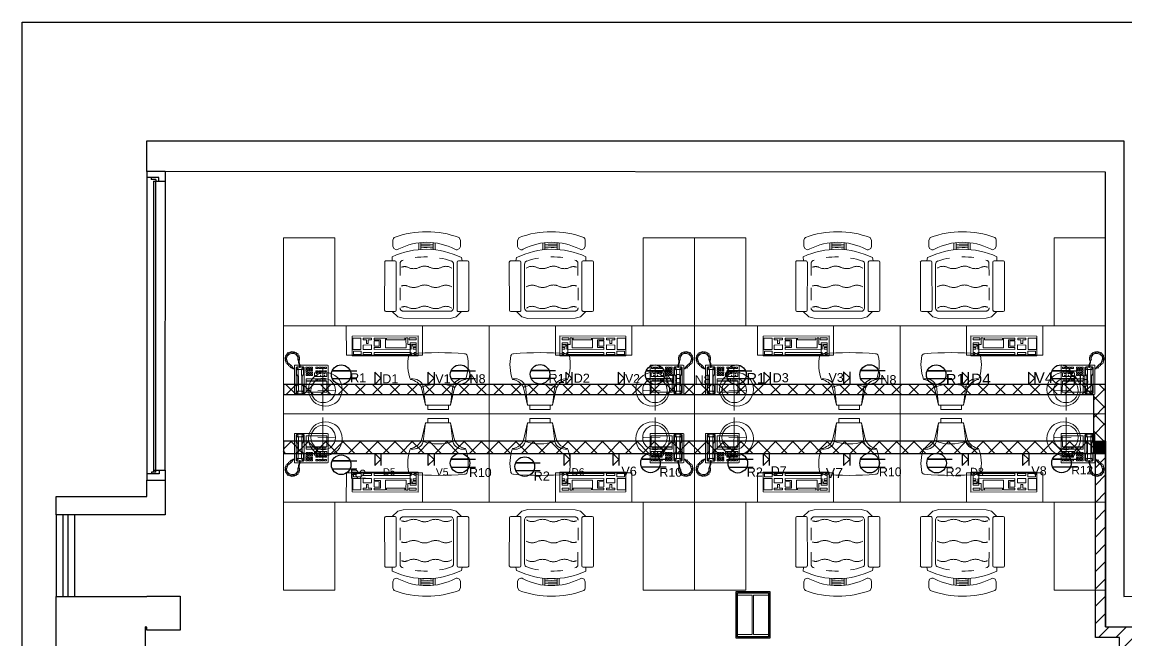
# Model space of a CAD drawing. Header units: millimetres. Extents: x -0.3 to 33.7, y -1 to 21.2.
# Drawn here: x 19.72 to 28.75, y 15.91 to 20.96 of the extents above; entities that cross this region are included whole.
import ezdxf

# ---------------------------------------------------------------- set-up
doc = ezdxf.new("R2010")
doc.units = ezdxf.units.MM
doc.header["$LTSCALE"] = 0.5
doc.linetypes.add('DASHED2', pattern=[0.375, 0.25, -0.125])
for name, color, linetype in [('CANALETA', 5, 'Continuous'), ('COMUNICACION', 7, 'Continuous'), ('EDIFICIO', 7, 'Continuous'), ('ENCHUFE', 7, 'Continuous'), ('Textos', 7, 'Continuous'), ('VENTANA', 8, 'Continuous')]:
    doc.layers.add(name, color=color, linetype=linetype)
doc.layers.add('CUADROS', color=7, linetype='Continuous', plot=False)
doc.layers.add('ESTRUCTURAL', color=7, linetype='Continuous', lineweight=15)
doc.layers.add('MUEBLES', color=251, linetype='Continuous', lineweight=5)
doc.styles.get("Standard").update_dxf_attribs({"font": 'arial.ttf'})

# ---------------------------------------------------------------- blocks, each defined once
blk = doc.blocks.new('columna')
at = {"layer": 'ESTRUCTURAL'}
for p, q in [((-0.2558, 0.3603), (0, 0.3603)), ((-0.2558, 0.3404), (-0.2558, 0.3603)), ((-0.1335, 0.3404), (-0.2558, 0.3404)), ((-0.1335, 0.3604), (-0.1335, 0.3603)), ((-0.1335, 0.3404), (-0.1335, 0.0199)), ((-0.1223, 0.3604), (-0.1223, 0.3603)), ((0, 0.3404), (-0.1223, 0.3404)), ((-0.1223, 0.3404), (-0.1223, 0.0199)), ((0, 0.3603), (0, 0.3404)), ((-0.1335, 0.0199), (-0.2558, 0.0199)), ((-0.2558, 0.0199), (-0.2558, 0)), ((-0.2558, 0), (0, 0)), ((-0.1335, 0), (-0.1335, 0)), ((0, 0.0199), (-0.1223, 0.0199)), ((-0.1223, 0), (-0.1223, 0)), ((0, 0), (0, 0.0199))]:
    blk.add_line(p, q, dxfattribs=at)
blk = doc.blocks.new('A$C7FC67F2A')
for p, q in [((0, 0), (0, 1400)), ((0, 1400), (599.8, 1400)), ((330.9, 1365.8), (324.7, 1359.3)), ((324.7, 1359.3), (328.7, 1351.6)), ((339.9, 1364.3), (330.9, 1365.8)), ((331.4, 1351.1), (347.4, 1369.8)), ((341.6, 1376.3), (335.9, 1370.8)), ((335.9, 1370.8), (339.9, 1364.3)), ((347.8, 1374), (341.6, 1376.3)), ((355.5, 1385.3), (347, 1382.7)), ((347, 1382.7), (347.8, 1374.1)), ((347.8, 1370.1), (374.7, 1379.6)), ((358.7, 1377), (355.5, 1385.3)), ((365, 1388.1), (358.4, 1386.1)), ((358.4, 1386.1), (358.7, 1377)), ((370.7, 1382.1), (365, 1388.1)), ((374.9, 1391.3), (370.7, 1389.9)), ((370.7, 1389.9), (370.7, 1382.1)), ((374.7, 1379.6), (393.2, 1375.6)), ((377.5, 1382.5), (374.9, 1391.3)), ((381.7, 1389.9), (377.5, 1382.5)), ((387.5, 1388.8), (381.7, 1389.9)), ((387.2, 1379.9), (387.5, 1388.8)), ((394.9, 1386.8), (387.2, 1379.9)), ((393.2, 1375.6), (405.6, 1363)), ((400.7, 1384.5), (394.9, 1386.8)), ((398.1, 1376.2), (400.7, 1384.5)), ((405.8, 1380.2), (398.1, 1376.2)), ((405.6, 1363), (412.8, 1346.5)), ((409.3, 1376.5), (405.8, 1380.2)), ((405.9, 1368.5), (409.3, 1376.5)), ((413.6, 1371.9), (405.9, 1368.5)), ((410.2, 1361.3), (417.6, 1367.4)), ((418.8, 1362.2), (410.2, 1361.3)), ((417.6, 1367.4), (413.6, 1371.9)), ((415.3, 1351), (421.1, 1357.6)), ((421.1, 1357.6), (418.8, 1362.2)), ((599.8, 1400), (599.8, 0)), ((599.8, 1400), (599.8, 1050)), ((1199.8, 1400), (599.8, 1400)), ((1199.8, 1050), (1199.8, 1400)), ((132.1, 1322.9), (134.9, 1325.8)), ((132.5, 1099.4), (132.1, 1322.9)), ((134.9, 1325.8), (330.1, 1326.2)), ((136.4, 1307.4), (143.4, 1314.5)), ((136.5, 1264.9), (136.4, 1307.4)), ((137.8, 1304.5), (140.6, 1310.2)), ((156.2, 1297.5), (137.8, 1304.5)), ((137.9, 1270.6), (137.8, 1304.5)), ((140.6, 1310.2), (146.3, 1311.6)), ((143.4, 1314.5), (313.2, 1314.8)), ((146.3, 1311.6), (184.4, 1311.7)), ((146.3, 1311.6), (159, 1298.9)), ((159, 1298.9), (156.2, 1297.5)), ((156.2, 1297.5), (156.2, 1277.7)), ((222.7, 1299.1), (159, 1298.9)), ((184.4, 1311.7), (191.5, 1308.9)), ((191.5, 1308.9), (198.6, 1304.7)), ((198.6, 1304.7), (208.5, 1303.3)), ((208.5, 1303.3), (222.7, 1303.3)), ((249.5, 1303.4), (222.7, 1303.3)), ((222.7, 1299.1), (299, 1299.2)), ((259.4, 1304.8), (249.5, 1303.4)), ((266.5, 1309), (259.4, 1304.8)), ((273.6, 1311.9), (266.5, 1309)), ((311.8, 1312), (273.6, 1311.9)), ((311.8, 1312), (299, 1299.2)), ((299, 1299.2), (301.9, 1297.8)), ((301.9, 1297.8), (320.3, 1304.9)), ((301.9, 1297.8), (301.9, 1278)), ((307.8, 1334.6), (304.6, 1326.1)), ((311.8, 1338.6), (307.8, 1334.6)), ((310.3, 1326.1), (312, 1332.4)), ((314.5, 1341.6), (311.8, 1338.6)), ((317.4, 1310.6), (311.8, 1312)), ((312, 1332.4), (316.5, 1338.1)), ((315, 1349.3), (312.5, 1346.8)), ((312.5, 1346.8), (314.5, 1341.6)), ((313.2, 1314.8), (321.7, 1307.7)), ((319.2, 1347.3), (315, 1349.3)), ((327.4, 1291.6), (316, 1290.8)), ((316, 1290.8), (316, 1286.5)), ((316, 1286.5), (328.2, 1286.7)), ((320.5, 1354.6), (316.5, 1350.8)), ((316.5, 1350.8), (319.2, 1347.3)), ((316.5, 1338.1), (318.5, 1339.6)), ((320.3, 1304.9), (317.4, 1310.6)), ((318.5, 1339.6), (318.2, 1342.6)), ((318.2, 1342.6), (321.2, 1339.6)), ((320.3, 1291.1), (320.3, 1304.9)), ((320.3, 1271), (320.3, 1286.6)), ((328.7, 1351.6), (320.5, 1354.6)), ((321.2, 1339.6), (331.4, 1351.1)), ((321.7, 1307.7), (321.7, 1291.2)), ((321.7, 1286.6), (321.7, 1266.7)), ((336.5, 1293.6), (327.4, 1291.6)), ((328.2, 1286.7), (342.6, 1290.2)), ((330.1, 1326.2), (332.9, 1323.3)), ((332.9, 1323.3), (333, 1292.8)), ((333, 1287.9), (333.4, 1099.8)), ((350, 1297.1), (336.5, 1293.6)), ((342.6, 1290.2), (356, 1293.7)), ((356.9, 1298), (350, 1297.1)), ((356, 1293.7), (363.5, 1293.4)), ((364.3, 1297.7), (356.9, 1298)), ((363.5, 1293.4), (365.2, 1294.3)), ((368, 1302.9), (364.3, 1297.7)), ((365.2, 1294.3), (368.3, 1291.1)), ((374.6, 1301.7), (368, 1302.9)), ((368.3, 1291.1), (375.2, 1290.6)), ((373.6, 1298.9), (378.5, 1290.9)), ((375.2, 1290.6), (373.6, 1298.9)), ((389.7, 1303.2), (374.6, 1301.7)), ((378.5, 1290.9), (386.2, 1291.4)), ((386.2, 1291.4), (387.1, 1300.6)), ((387.1, 1300.6), (393.4, 1292.6)), ((403.4, 1314.1), (389.7, 1303.2)), ((393.4, 1292.6), (400, 1296.3)), ((400, 1296.3), (398.2, 1304.9)), ((398.2, 1304.9), (406.3, 1300.9)), ((411.4, 1329.3), (403.4, 1314.1)), ((406.3, 1300.9), (411.4, 1305.2)), ((411.4, 1305.2), (406.5, 1311.8)), ((406.5, 1311.8), (414.3, 1310.7)), ((412.8, 1346.5), (411.4, 1329.3)), ((412, 1323), (421.4, 1322.1)), ((417.7, 1316.1), (412, 1323)), ((414.3, 1310.7), (417.7, 1316.1)), ((423.1, 1350.8), (415.3, 1351)), ((415.4, 1342.2), (424.5, 1345.3)), ((423.7, 1340.2), (415.4, 1342.2)), ((415.4, 1331.9), (423.1, 1335.3)), ((423.1, 1328.2), (415.4, 1331.9)), ((421.4, 1322.1), (423.1, 1328.2)), ((424.5, 1345.3), (423.1, 1350.8)), ((423.1, 1335.3), (423.7, 1340.2)), ((143.5, 1259.3), (136.5, 1264.9)), ((156.2, 1277.7), (137.9, 1270.6)), ((137.9, 1270.6), (140.7, 1264.9)), ((140.7, 1264.9), (146.4, 1263.5)), ((314.7, 1259.6), (143.5, 1259.3)), ((146.4, 1263.5), (159.1, 1276.3)), ((146.4, 1263.5), (184.5, 1263.6)), ((222.8, 1246.7), (147.8, 1246.6)), ((147.8, 1246.6), (148.1, 1105.1)), ((159.1, 1276.3), (156.2, 1277.7)), ((222.7, 1276.4), (159.1, 1276.3)), ((184.5, 1263.6), (191.6, 1266.5)), ((191.6, 1266.5), (198.7, 1270.7)), ((198.7, 1270.7), (208.6, 1272.2)), ((208.6, 1272.2), (222.7, 1272.2)), ((222.7, 1276.4), (299.1, 1276.6)), ((249.6, 1272.2), (222.7, 1272.2)), ((223.1, 1105.3), (222.8, 1246.7)), ((239.7, 1246.8), (225.6, 1246.7)), ((225.6, 1246.7), (225.9, 1110.9)), ((240, 1111), (239.7, 1246.8)), ((259.5, 1270.8), (249.6, 1272.2)), ((266.6, 1266.6), (259.5, 1270.8)), ((262.4, 1246.8), (270.9, 1246.8)), ((262.4, 1235.5), (262.4, 1246.8)), ((270.9, 1235.5), (262.4, 1235.5)), ((262.4, 1218.5), (262.4, 1229.8)), ((262.4, 1229.8), (270.9, 1229.8)), ((270.9, 1218.5), (262.4, 1218.5)), ((262.4, 1212.9), (270.9, 1212.9)), ((262.5, 1201.5), (262.4, 1212.9)), ((273.7, 1263.8), (266.6, 1266.6)), ((270.9, 1246.8), (270.9, 1235.5)), ((270.9, 1229.8), (270.9, 1218.5)), ((270.9, 1212.9), (271, 1201.6)), ((311.8, 1263.9), (273.7, 1263.8)), ((277.9, 1246.8), (286.4, 1246.9)), ((278, 1235.5), (277.9, 1246.8)), ((286.4, 1235.5), (278, 1235.5)), ((278, 1229.9), (286.5, 1229.9)), ((278, 1218.5), (278, 1229.9)), ((286.5, 1218.6), (278, 1218.5)), ((278, 1212.9), (286.5, 1212.9)), ((278, 1201.6), (278, 1212.9)), ((286.4, 1246.9), (286.4, 1235.5)), ((286.5, 1229.9), (286.5, 1218.6)), ((286.5, 1212.9), (286.5, 1201.6)), ((293.5, 1246.9), (302, 1246.9)), ((293.5, 1235.6), (293.5, 1246.9)), ((302, 1235.6), (293.5, 1235.6)), ((295, 1218.6), (294.9, 1229.9)), ((294.9, 1229.9), (303.4, 1229.9)), ((303.5, 1218.6), (295, 1218.6)), ((295, 1201.6), (295, 1212.9)), ((295, 1212.9), (303.5, 1212.9)), ((299.1, 1276.6), (301.9, 1278)), ((311.8, 1263.9), (299.1, 1276.6)), ((301.9, 1278), (320.3, 1271)), ((302, 1246.9), (302, 1235.6)), ((303.4, 1229.9), (303.5, 1218.6)), ((303.5, 1212.9), (303.5, 1201.6)), ((310.5, 1235.6), (310.5, 1246.9)), ((310.5, 1246.9), (319, 1246.9)), ((319, 1235.6), (310.5, 1235.6)), ((310.5, 1229.9), (319, 1229.9)), ((310.5, 1218.6), (310.5, 1229.9)), ((319, 1218.6), (310.5, 1218.6)), ((310.5, 1213), (319, 1213)), ((310.6, 1201.6), (310.5, 1213)), ((317.5, 1265.3), (311.8, 1263.9)), ((321.7, 1266.7), (314.7, 1259.6)), ((320.3, 1271), (317.5, 1265.3)), ((319, 1246.9), (319, 1235.6)), ((319, 1229.9), (319, 1218.6)), ((319, 1213), (319, 1201.7)), ((24, 1131.3), (314.7, 1131.9)), ((159, 1052), (158.7, 1166.5)), ((225.7, 1178.8), (239.9, 1178.9)), ((225.8, 1167.5), (239.9, 1167.5)), ((225.8, 1156.2), (239.9, 1156.2)), ((225.8, 1144.9), (239.9, 1144.9)), ((225.8, 1133.6), (240, 1133.6)), ((255.4, 1188.8), (255.6, 1105.3)), ((280.9, 1188.8), (255.4, 1188.8)), ((258.3, 1174.7), (258.3, 1170.4)), ((262.5, 1174.7), (258.3, 1174.7)), ((258.3, 1170.4), (262.5, 1170.4)), ((258.3, 1149.2), (258.3, 1145)), ((262.6, 1149.2), (258.3, 1149.2)), ((258.3, 1145), (262.6, 1145)), ((271, 1201.6), (262.5, 1201.5)), ((262.5, 1170.4), (262.5, 1174.7)), ((262.6, 1145), (262.6, 1149.2)), ((273.8, 1174.7), (273.8, 1170.4)), ((278.1, 1174.7), (273.8, 1174.7)), ((273.8, 1170.4), (278.1, 1170.5)), ((273.9, 1149.2), (273.9, 1145)), ((278.1, 1149.2), (273.9, 1149.2)), ((273.9, 1145), (278.1, 1145)), ((286.5, 1201.6), (278, 1201.6)), ((278.1, 1170.5), (278.1, 1174.7)), ((278.1, 1145), (278.1, 1149.2)), ((281, 1105.4), (280.9, 1188.8)), ((288, 1180.4), (288, 1166.2)), ((293.6, 1180.4), (288, 1180.4)), ((288, 1166.2), (293.7, 1166.2)), ((293.7, 1160.6), (288, 1160.6)), ((288, 1160.6), (288, 1146.4)), ((288, 1146.4), (293.7, 1146.4)), ((293.7, 1140.8), (288, 1140.8)), ((288, 1140.8), (288.1, 1126.6)), ((293.7, 1166.2), (293.6, 1180.4)), ((293.7, 1146.4), (293.7, 1160.6)), ((293.7, 1126.6), (293.7, 1140.8)), ((303.5, 1201.6), (295, 1201.6)), ((309.2, 1166.3), (309.2, 1180.4)), ((309.2, 1180.4), (317.7, 1180.4)), ((317.7, 1166.3), (309.2, 1166.3)), ((309.3, 1146.5), (309.2, 1160.6)), ((309.2, 1160.6), (317.7, 1160.6)), ((317.7, 1146.5), (309.3, 1146.5)), ((309.3, 1126.7), (309.3, 1140.8)), ((309.3, 1140.8), (317.8, 1140.8)), ((319, 1201.7), (310.6, 1201.6)), ((317.7, 1180.4), (317.7, 1166.3)), ((317.7, 1160.6), (317.7, 1146.5)), ((317.8, 1140.8), (317.8, 1126.7)), ((132.5, 1099.4), (135.4, 1096.6)), ((135.4, 1096.6), (330.6, 1097)), ((148.1, 1105.1), (223.1, 1105.3)), ((225.8, 1122.3), (240, 1122.3)), ((225.9, 1110.9), (240, 1111)), ((255.6, 1105.3), (281, 1105.4)), ((262.6, 1123.7), (258.4, 1123.7)), ((258.4, 1123.7), (258.4, 1119.5)), ((258.4, 1119.5), (262.6, 1119.5)), ((262.6, 1119.5), (262.6, 1123.7)), ((273.9, 1123.8), (273.9, 1119.5)), ((278.2, 1123.8), (273.9, 1123.8)), ((273.9, 1119.5), (278.2, 1119.5)), ((278.2, 1119.5), (278.2, 1123.8)), ((288.1, 1126.6), (293.7, 1126.6)), ((293.7, 1121), (288.1, 1121)), ((288.1, 1121), (288.1, 1106.8)), ((288.1, 1106.8), (293.8, 1106.8)), ((293.8, 1106.8), (293.7, 1121)), ((317.8, 1126.7), (309.3, 1126.7)), ((309.3, 1106.9), (309.3, 1121)), ((309.3, 1121), (317.8, 1121)), ((317.8, 1106.9), (309.3, 1106.9)), ((317.8, 1121), (317.8, 1106.9)), ((330.6, 1097), (333.4, 1099.8)), ((599.8, 1050), (1199.8, 1050)), ((395.4, 932.2), (530, 932.4)), ((396.3, 482.2), (395.4, 932.2)), ((597.6, 972.4), (399.6, 971.8)), ((401.1, 452.5), (399.6, 971.8)), ((404.8, 922.9), (426.9, 923)), ((404.9, 870.8), (404.8, 922.9)), ((426.9, 923), (427, 870.8)), ((438.6, 928.8), (516.7, 929)), ((438.7, 872.3), (438.6, 928.8)), ((516.7, 929), (516.8, 872.5)), ((530.9, 482.4), (530, 932.4)), ((427, 870.8), (404.9, 870.8)), ((405.6, 800.8), (405.5, 857.3)), ((405.5, 857.3), (418, 857.3)), ((418, 857.3), (418.1, 800.8)), ((516.8, 872.5), (438.7, 872.3)), ((438.9, 800.8), (438.7, 857.4)), ((438.7, 857.4), (469.5, 857.4)), ((469.5, 857.4), (469.6, 800.9)), ((478.8, 835.8), (504.4, 835.9)), ((478.8, 822.5), (478.8, 835.8)), ((504.3, 857.5), (516.8, 857.5)), ((504.4, 835.9), (504.3, 857.5)), ((516.8, 857.5), (516.9, 801)), ((418.1, 800.8), (405.6, 800.8)), ((405.7, 782.5), (418.1, 782.5)), ((406.2, 530.7), (405.7, 782.5)), ((418.1, 782.5), (418.6, 530.7)), ((469.6, 800.9), (438.9, 800.8)), ((439.7, 782.6), (452.2, 782.6)), ((440.2, 530.5), (439.7, 782.6)), ((452.2, 782.6), (452.3, 739.4)), ((460.6, 747.7), (460.5, 781.8)), ((460.5, 781.8), (496.8, 781.8)), ((504.4, 822.6), (478.8, 822.5)), ((496.8, 781.8), (496.9, 747.8)), ((504.5, 801), (504.4, 822.6)), ((516.9, 801), (504.5, 801)), ((504.5, 782.7), (516.9, 782.7)), ((504.6, 739.5), (504.5, 782.7)), ((516.9, 782.7), (517.1, 704.6)), ((517.1, 704.6), (451, 704.5)), ((451, 704.5), (451.3, 565.7)), ((452.3, 739.4), (504.6, 739.5)), ((496.9, 747.8), (460.6, 747.7)), ((504.9, 574.1), (504.7, 697.9)), ((504.7, 697.9), (517.1, 697.9)), ((517.1, 697.9), (517.4, 574.1)), ((698.2, 640.5), (698.3, 702.6)), ((706.9, 711.2), (1036.2, 710.5)), ((1042.8, 702.1), (1042.7, 640.7)), ((651.4, 586), (661.8, 622.4)), ((661.8, 622.4), (698.2, 659.3)), ((706.7, 632.6), (1033.8, 631.8)), ((1042.7, 658.8), (1069.8, 659.6)), ((1125.1, 648.4), (1117.5, 632.2)), ((1117.5, 632.2), (1118.4, 624.3)), ((1118.4, 624.3), (1123.2, 615.4)), ((1141.6, 654.9), (1125.1, 648.4)), ((1183, 654.6), (1141.6, 654.9)), ((1193.4, 651.9), (1183, 654.6)), ((1201.3, 645.3), (1193.4, 651.9)), ((483.4, 536.8), (401.3, 536.7)), ((401.3, 536.7), (401.4, 497)), ((418.6, 530.7), (406.2, 530.7)), ((473.4, 529.9), (440.2, 530.5)), ((451.3, 565.7), (517.4, 565.8)), ((517.4, 552.5), (473.4, 552.4)), ((473.4, 552.4), (473.4, 529.9)), ((483.5, 497.1), (483.4, 536.8)), ((517.4, 574.1), (504.9, 574.1)), ((505.1, 497.2), (505, 544.2)), ((505, 544.2), (517.4, 544.2)), ((517.4, 565.8), (517.4, 552.5)), ((517.4, 544.2), (517.5, 497.2)), ((650.7, 263.4), (651.4, 586)), ((700.2, 584.7), (699.2, 263.9)), ((178, 459.8), (60, 432.1)), ((396.3, 482.2), (530.9, 482.4)), ((599, 453.1), (401.1, 452.5)), ((401.4, 497), (483.5, 497.1)), ((440.3, 497), (440.3, 516.7)), ((440.3, 516.7), (452.7, 516.7)), ((452.8, 497.1), (440.3, 497)), ((452.7, 516.7), (452.8, 497.1)), ((461, 522.5), (473.5, 522.6)), ((461.1, 497.1), (461, 522.5)), ((473.5, 497.1), (461.1, 497.1)), ((473.5, 522.6), (473.5, 497.1)), ((517.5, 497.2), (505.1, 497.2)), ((1166.6, 463.9), (1118.3, 464)), ((1163.3, 478.3), (1118.4, 478.4)), ((31.4, 417.3), (60, 417.3)), ((31.4, 417.3), (31.7, 277.3)), ((60, 432.1), (187.9, 447.9)), ((60, 432.1), (60.4, 262.6)), ((1116.8, 380.9), (1165.9, 381.1)), ((1116.9, 366.5), (1162.7, 366.7)), ((31.7, 277.3), (60.3, 277.3)), ((60.4, 262.6), (188.3, 247.3)), ((60.4, 262.6), (178.5, 235.3)), ((661.5, 223.9), (650.7, 263.4)), ((1020.6, 241.6), (720.8, 242.3)), ((1121.5, 233.4), (1117.4, 224.9)), ((697.1, 187.8), (661.5, 223.9)), ((697.2, 209.5), (697, 147.4)), ((705.8, 217.4), (1032.9, 216.7)), ((1041.6, 146.4), (1041.7, 207.8)), ((1064, 187.6), (1041.6, 182.5)), ((1117.4, 224.9), (1116.7, 216.6)), ((1116.7, 216.6), (1125.2, 200.4)), ((1125.2, 200.4), (1140.6, 194.9)), ((1140.6, 194.9), (1181.5, 194.9)), ((1181.5, 194.9), (1200.5, 204.3)), ((705.6, 138.8), (1034.9, 138)), ((0, 0), (599.8, 0))]:
    blk.add_line(p, q)
at = {"linetype": 'DASHED2', "ltscale": 50}
blk.add_line((1024.7, 605.6), (721.9, 606.3), dxfattribs=at)
for centre, radius in [((167.5, 1114.6), 115.1), ((160.5, 1129.9), 83.4), ((412.1, 504.1), 7.47)]:
    blk.add_circle(centre, radius)
for centre, radius, start, end in [((706.9, 702.6), 8.62, 89.9117, 179.78568), ((1034.2, 702.1), 8.62, 359.86679, 89.9117), ((706.8, 641.2), 8.62, 179.8416, 269.9117), ((1034, 640.7), 8.62, 269.9117, 359.86679), ((574.2, 429.7), 546.4, 333.69605, 24.88146), ((748.6, 426), 419.7, 332.68073, 26.82105), ((608.9, 425.9), 631.8, 339.46721, 20.31816), ((136.6, 549.5), 98.8, 294.79911, 351.36455), ((165.3, 518.4), 74, 287.76084, 9.31244), ((336.3, 269.2), 284.5, 77.55488, 111.02159), ((393.7, 515), 17.9, 356.06927, 70.89231), ((-1765.2, 342.8), 2182.8, 355.3566, 4.88798), ((168.5, 441.9), 20.3, 17.23062, 61.98801), ((585.7, 429.7), 546.4, 354.87885, 3.59711), ((598.8, 429.7), 546.4, 354.88731, 3.59853), ((610, 429.6), 546.4, 354.89453, 3.59975), ((-129.2, 347), 332.7, 342.56254, 17.66791), ((168.9, 253.2), 20.3, 298.24244, 342.99983), ((137.4, 145.5), 98.8, 8.86591, 65.43135), ((166, 176.7), 74, 350.91802, 72.46962), ((720.8, 263.9), 21.6, 179.82859, 269.87014), ((1020.7, 263.2), 21.6, 269.87014, 341.48609), ((336, 426.6), 284.5, 249.21298, 282.67987), ((392.5, 166), 17.9, 289.33814, 4.16119), ((705.8, 208.8), 8.62, 89.82859, 179.89869), ((1033.1, 207.8), 8.62, 359.8735, 89.82859), ((705.7, 147.4), 8.62, 179.95461, 269.82859), ((1032.9, 146.4), 8.62, 269.82859, 359.8735)]:
    blk.add_arc(centre, radius, start, end)
for centre, radius, start, end in [((721.8, 584.7), 21.6, 89.87014, 179.82859), ((1024.7, 584), 21.6, 17.08144, 89.87014), ((810.2, 514), 93.4, 154.19481, 205.54548), ((682.3, 575.8), 48.7, 334.19481, 25.54548), ((954.3, 513.6), 93.4, 154.19481, 205.54548), ((826.4, 575.5), 48.7, 334.19481, 25.54548), ((1082.3, 513.3), 93.4, 154.19481, 205.54548), ((954.4, 575.2), 48.7, 334.19481, 25.54548), ((523, 429.8), 546.4, 341.48609, 17.08144), ((653, 438.9), 80.8, 334.19481, 25.54548), ((797.1, 438.5), 80.8, 334.19481, 25.54548), ((925.2, 438.2), 80.8, 334.19481, 25.54548), ((806.3, 364.7), 89.5, 154.19481, 205.54548), ((950.4, 364.4), 89.5, 154.19481, 205.54548), ((1078.5, 364.1), 89.5, 154.19481, 205.54548), ((658.8, 294.2), 73.9, 327.46554, 25.54548), ((802.9, 293.9), 73.9, 327.46554, 25.54548), ((931, 293.6), 73.9, 327.46554, 25.54548)]:
    blk.add_arc(centre, radius, start, end, dxfattribs=at)
blk = doc.blocks.new('ENCHUFE')
at = {"layer": 'ENCHUFE'}
for p, q in [((0.0733, 0.0321), (-0.0733, 0.0321)), ((-0.0733, 0.0321), (0.1267, 0.0321)), ((-0.0733, -0.0321), (0.0733, -0.0321)), ((-0.0733, -0.0321), (0.1267, -0.0321))]:
    blk.add_line(p, q, dxfattribs=at)
blk.add_circle((0, 0), 0.08, dxfattribs=at)
blk = doc.blocks.new('COMUNICACION')
at = {"layer": 'COMUNICACION'}
for p, q in [((0, 0.0002), (0, -0.0998)), ((0.0499, -0.0499), (0, 0)), ((0.0499, 0), (0.0499, -0.0998)), ((0, -0.0998), (0.0499, -0.0499))]:
    blk.add_line(p, q, dxfattribs=at)

msp = doc.modelspace()

# ---------------------------------------------------------------- hatches: boundary and pattern name
at = {"layer": 'CANALETA'}
h = msp.add_hatch(dxfattribs=at)
h.set_pattern_fill('_USER', color=256, scale=0.1, angle=45, pattern_type=0)
h.set_pattern_definition([(45, (0, 0), (-0.07071068, 0.07071068), [])])
h.paths.add_polyline_path([(32.9255, 18.6797, 0.399356), (32.7524, 18.8618), (32.7616, 18.7626, -0.363891), (32.821, 18.7038), (33.0407, 16.3155, -0.445112), (32.9622, 16.2146), (32.646, 16.1916), (32.646, 16.4716), (32.546, 16.4716), (32.1751, 16.4716), (32.1751, 16.3716), (31.3285, 16.3716), (31.3285, 16.2716), (32.2702, 16.2716), (32.2702, 16.3253), (32.546, 16.3253), (32.546, 16.0771), (32.9622, 16.1164, 0.386886), (33.1434, 16.3155)])
h.paths.add_polyline_path([(32.2702, 16.0216), (31.3285, 16.0216), (31.3285, 15.9216), (32.1763, 15.9216), (32.1763, 15.8385), (32.2718, 15.8385), (32.3784, 14.5421), (32.4987, 14.5532), (32.3698, 15.945), (32.2702, 15.945)])
h.paths.add_polyline_path([(30.6317, 15.9216), (30.6317, 16.0212), (30.5287, 16.0211), (30.53, 14.1669, -0.414214), (30.0307, 13.6669), (29.609, 13.6669), (29.609, 13.5669), (30.0304, 13.5669, 0.414842), (30.6317, 14.1695)])
h.paths.add_polyline_path([(28.809, 16.0217), (28.5775, 16.0217), (28.5776, 17.4399), (28.4944, 17.4399), (28.4944, 15.935), (28.6932, 15.935), (28.6955, 13.6669), (28.809, 13.6669)])
h = msp.add_hatch(dxfattribs=at)
h.set_pattern_fill('_USER', color=256, scale=0.1, angle=45, double=1, pattern_type=0)
h.set_pattern_definition([(45, (0, 0), (-0.07071068, 0.07071068), []), (135, (0, 0), (-0.07071068, -0.07071068), [])])
h.paths.add_polyline_path([(21.8583, 18.0028), (21.8583, 17.9198), (28.4795, 17.9197), (28.4783, 17.5399), (28.5783, 17.5399), (28.5781, 18.0028)])
h.paths.add_polyline_path([(28.4783, 17.4399), (28.4783, 17.5399), (21.8583, 17.5399), (21.8583, 17.4399)])
h.paths.add_polyline_path([(25.3961, 13.6669), (25.3961, 13.5669), (28.6955, 13.5669), (28.6955, 13.6669)])
h = msp.add_hatch(color=256, dxfattribs=at)
h.dxf.hatch_style = 1
h.paths.add_polyline_path([(28.5783, 17.5399), (28.4783, 17.5399), (28.4783, 17.4399), (28.4944, 17.4399), (28.4944, 17.4399), (28.5776, 17.4399)])

# ---------------------------------------------------------------- linework, layer by layer
for points in [[(28.4783, 17.5399), (28.5783, 17.5399), (28.5781, 18.0028), (21.8583, 18.0028), (21.8583, 17.9198), (28.4795, 17.9197)], [(28.4783, 17.5399), (21.8583, 17.5399), (21.8583, 17.4399), (28.4783, 17.4399)], [(28.4783, 17.5399), (28.5783, 17.5399), (28.5776, 17.4399), (28.4783, 17.4399)], [(28.809, 13.6669), (28.6955, 13.6669), (28.6932, 15.935), (28.4944, 15.935), (28.4944, 17.4399), (28.5776, 17.4399), (28.5775, 16.0217), (28.809, 16.0217)]]:
    msp.add_lwpolyline(points, close=True, dxfattribs=at)
at = {"layer": 'CUADROS'}
msp.add_lwpolyline([(19.7213, 20.9614), (33.6742, 20.9614), (33.6742, 11.4629), (19.7213, 11.4629)], close=True, dxfattribs=at)
at = {"layer": 'EDIFICIO'}
msp.add_line((25.8362, 16.103), (25.8337, 16.115), dxfattribs=at)
msp.add_lwpolyline([(20.7408, 19.9926), (28.7285, 19.9926), (28.7285, 16.2716), (30.5285, 16.2729), (30.53, 14.1669, -0.414629), (30.03, 13.6669), (29.609, 13.6669), (29.609, 13.8169), (30.03, 13.8169, 0.446701), (30.3797, 14.2072), (30.3785, 16.0216), (28.959, 16.0216), (28.959, 13.6669), (28.809, 13.6669), (28.809, 16.0216), (28.5775, 16.0217), (28.5785, 19.7371), (20.8903, 19.7425), (20.7409, 19.7425)], format="xyb", close=True, dxfattribs=at)
for points in [[(20.7422, 17.2216), (20.8903, 17.2216), (20.8903, 16.9383), (20, 16.9381), (20, 17.0883), (20.7422, 17.0883)], [(20.0001, 16.2716), (20.7403, 16.2716), (20.7403, 16.2739), (21.0143, 16.2739), (21.0143, 15.9968), (20.7403, 15.9968), (20.7404, 16.0216), (20.7261, 16.0217), (20.7262, 15.1728), (20.8903, 15.1728), (20.8903, 15.0228), (20.0002, 15.0228)], [(25.5579, 15.9315), (25.5579, 16.3118), (25.8337, 16.3118), (25.8337, 15.9315)]]:
    msp.add_lwpolyline(points, close=True, dxfattribs=at)
msp.add_lwpolyline([(25.5679, 15.9415), (25.5679, 16.3018), (25.8237, 16.3018), (25.8237, 15.9415), (25.5679, 15.9415)], dxfattribs=at)
msp.add_lwpolyline([(25.5679, 15.9415), (25.5679, 16.3018), (25.8237, 16.3018), (25.8237, 15.9415), (25.5679, 15.9415)], dxfattribs=at)
msp.add_lwpolyline([(25.5679, 15.9415), (25.5679, 16.3018), (25.8237, 16.3018), (25.8237, 15.9415), (25.5679, 15.9415)], dxfattribs=at)
msp.add_arc((25.818, 16.0992), 0.0186, 327.53182, 11.78354, dxfattribs=at)
at = {"layer": 'VENTANA'}
for p, q in [((20.8385, 19.6924), (20.7403, 19.6924)), ((20.742, 19.7425), (20.7422, 17.2716)), ((20.7773, 19.6924), (20.7773, 19.6774)), ((20.8907, 17.3016), (20.8934, 19.7425)), ((20.8135, 19.6774), (20.7773, 19.6774)), ((20.797, 17.2866), (20.7969, 19.6624)), ((20.8135, 19.6774), (20.8135, 19.6624)), ((20.8151, 17.2866), (20.8151, 19.6624)), ((20.8341, 19.6624), (20.8903, 19.6624)), ((20.8407, 17.2716), (20.7407, 17.2716)), ((20.7422, 17.2716), (20.7422, 17.2216)), ((20.8151, 17.2866), (20.7789, 17.2866)), ((20.7789, 17.2866), (20.7789, 17.2716)), ((20.8363, 17.3016), (20.8907, 17.3016)), ((20.8907, 17.3016), (20.8907, 17.2216)), ((20, 16.9383), (20.0001, 16.2716)), ((20.055, 16.9382), (20.055, 16.2716)), ((20.095, 16.9383), (20.0951, 16.2716)), ((20.095, 16.9383), (20.0951, 16.2716)), ((20.15, 16.9383), (20.1501, 16.2716)), ((20, 16.6264), (20.0001, 16.2716))]:
    msp.add_line(p, q, dxfattribs=at)
for points in [[(20.7955, 19.6624), (20.8385, 19.6624), (20.8385, 19.6924)], [(20.7969, 17.3016), (20.8407, 17.3016), (20.8407, 17.2716)]]:
    msp.add_lwpolyline(points, dxfattribs=at)

# ---------------------------------------------------------------- block references
at = {"layer": 'COMUNICACION'}
for p in [(22.6039, 18.1026), (23.0392, 18.1026), (24.165, 18.1026), (24.5939, 18.1026), (25.7858, 18.1025), (26.4365, 18.1065), (27.4057, 18.103), (27.9489, 18.1026), (22.6039, 17.4399), (23.0392, 17.4399), (24.1496, 17.4399), (24.5496, 17.4399), (25.7789, 17.4399), (26.4365, 17.4399), (27.4057, 17.4399), (27.9002, 17.4399)]:
    msp.add_blockref('COMUNICACION', p, dxfattribs=at)
at = {"layer": 'EDIFICIO'}
msp.add_blockref('columna', (25.8237, 15.9415), dxfattribs=at)
at = {"layer": 'ENCHUFE'}
for p in [(22.3295, 18.0828), (23.3015, 18.0828), (23.9554, 18.0855), (24.8963, 18.0828), (25.5608, 18.0828), (26.649, 18.083), (27.1934, 18.0826), (28.2146, 18.0828), (23.3015, 17.3599), (24.8581, 17.3612), (25.5718, 17.3593), (26.649, 17.3604), (27.1967, 17.3602), (28.2181, 17.3612), (22.3295, 17.3465), (23.8304, 17.3314)]:
    msp.add_blockref('ENCHUFE', p, dxfattribs=at)
at = {"layer": 'MUEBLES', "yscale": 0.001200000000000012, "zscale": 0.001200000000000012}
for p, xscale, rotation in [((23.5383, 17.7612), 0.001200000000000012, 89.99999999999999), ((23.5383, 17.7612), -0.001200000000000012, 270), ((26.8983, 17.7612), 0.001200000000000012, 90.00000000000001), ((26.8983, 17.7612), -0.001200000000000012, 270), ((23.5383, 17.7612), -0.001200000000000012, 90), ((23.5383, 17.7612), 0.001200000000000012, 270), ((26.8983, 17.7612), -0.001200000000000012, 90), ((26.8983, 17.7612), 0.001200000000000012, 270)]:
    msp.add_blockref('A$C7FC67F2A', p, dxfattribs=dict(at, xscale=xscale, rotation=rotation))

# ---------------------------------------------------------------- texts
at = {"layer": 'Textos', "attachment_point": 1}
for s, insert, char_height in [('R1', (22.4028, 18.0944), 0.07349), ('R1', (24.025, 18.089), 0.07349), ('R1', (25.6424, 18.0959), 0.08571), ('R1', (27.2732, 18.0885), 0.08571), ('R2', (22.4028, 17.3065), 0.07349), ('R2', (23.9037, 17.2914), 0.07349), ('R2', (25.6451, 17.324), 0.07349), ('R2', (27.27, 17.3249), 0.07349)]:
    msp.add_mtext(s, dxfattribs=dict(at, insert=insert, char_height=char_height))
for s, insert, char_height, width in [('^ID1', (22.6656, 18.0854), 0.07349, 0.104324), ('^IV1', (23.0985, 18.0855), 0.07349, 0.104324), ('N8', (23.3782, 18.0858), 0.07391, 0.104918), ('^ID2', (24.2307, 18.0903), 0.07349, 0.104324), ('^IV2', (24.6506, 18.0865), 0.07081, 0.100518), ('N8', (24.9802, 18.0864), 0.07391, 0.104918), ('N8', (25.2182, 18.0782), 0.07391, 0.104918), ('^ID3', (25.8564, 18.0944), 0.07393, 0.104942), ('^IV3', (26.3134, 18.0961), 0.07265, 0.103123), ('N8', (26.7368, 18.0785), 0.07391, 0.104918), ('^ID4', (27.4775, 18.0916), 0.09163, 0.130074), ('^IV4', (27.9988, 18.1026), 0.0891, 0.126484), ('N8', (28.3098, 18.0782), 0.07391, 0.104918), ('^ID5', (22.6708, 17.3184), 0.057, 0.080916), ('^IV5', (23.1032, 17.3177), 0.06098, 0.086566), ('R10', (23.3748, 17.3197), 0.07213, 0.102392), ('^ID6', (24.2113, 17.3191), 0.06, 0.085171), ('^IV6', (24.6199, 17.3314), 0.07391, 0.104918), ('R10', (24.9314, 17.321), 0.07213, 0.102392), ('^ID7', (25.8405, 17.3344), 0.07339, 0.104183), ('^IV7', (26.2912, 17.32), 0.08232, 0.116852), ('R10', (26.7259, 17.325), 0.07213, 0.102392), ('^ID8', (27.4697, 17.3218), 0.06363, 0.09033), ('^IV8', (27.9706, 17.3339), 0.07391, 0.104918), ('R12', (28.2978, 17.3375), 0.06947, 0.098607)]:
    msp.add_mtext(s, dxfattribs=dict(at, insert=insert, char_height=char_height, width=width))

doc.saveas('drawing.dxf')
